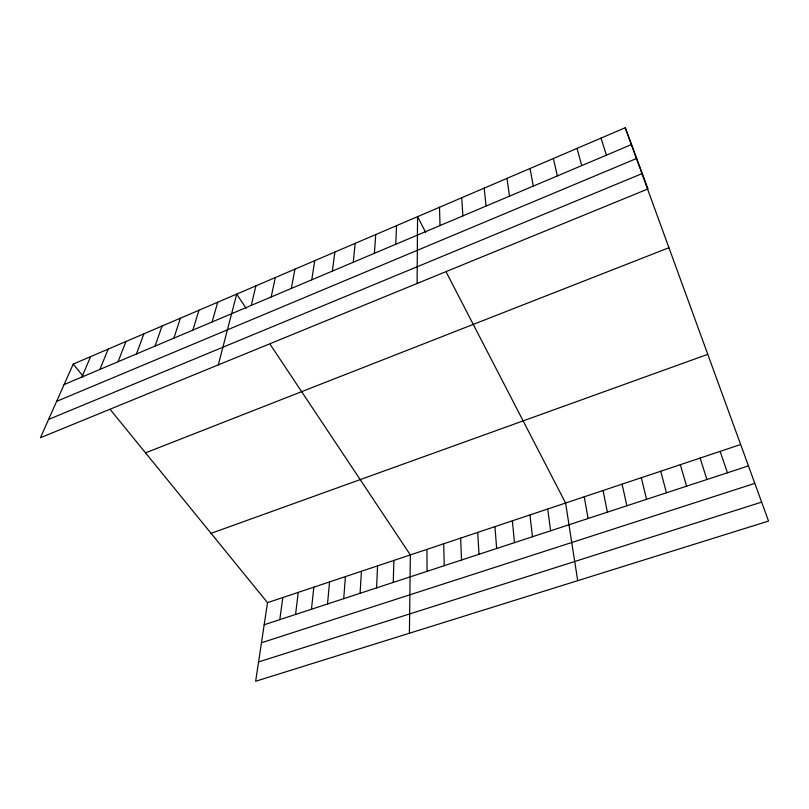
<?xml version="1.0" encoding="UTF-8"?>
<svg xmlns="http://www.w3.org/2000/svg" width="809" height="809" viewBox="0 0 809 809"><rect width="100%" height="100%" fill="white"/><g stroke="black" fill="none" stroke-linecap="round" stroke-linejoin="round"><path stroke-width="1.21" d="M417.11 283.463L417.555 216.66L425.676 232.355M409.415 633.235L410.345 554.923L270.267 344.543M393.255 582.419L393.882 560.415M395.783 244.267L396.521 225.671M376.589 587.88L377.581 565.865M360.086 593.3L361.431 571.265M374.395 253.308L375.72 234.58M343.724 598.67L345.423 576.615M327.524 603.979L329.556 581.914M353.26 262.247L355.161 243.378M311.465 609.248L313.831 587.172M295.558 614.466L298.258 592.38M332.378 271.086L334.845 252.074M279.793 619.643L282.816 597.538M110.54 409.9L267.516 602.654L255.644 681.259L768.55 521.057L640.526 169.779M311.748 279.813L314.762 260.67M291.351 288.439L294.911 269.175M271.197 296.964L275.282 277.578M251.286 305.387L255.877 285.89M218.309 364.879L236.683 294.102L246.118 308.269M212.13 321.952L217.712 302.222M192.886 330.092L198.943 310.262M173.864 338.142L180.397 318.2M155.055 346.09L162.043 326.057M136.458 353.958L143.891 333.834M118.074 361.744L125.941 341.519M99.881 369.43L108.173 349.124M81.901 377.045L90.608 356.648M73.225 364.08L40.45 437.72L648.019 188.912L625.246 127.741L73.225 364.08L83.56 376.772M64.113 384.568L631.505 144.548M56.64 401.355L636.683 158.453M48.601 419.416L642.285 173.52M145.519 452.848L668.841 247.756M211.078 533.353L707.582 354.413M267.516 602.654L740.356 444.626M264.179 624.76L748.224 465.964M261.459 642.761L754.666 483.418M258.556 661.954L761.572 502.136M446.406 272.461L565.592 503.026L577.707 580.67M625.246 127.741L640.101 168.626M720.131 451.382L727.463 472.769M600.986 138.127L606.467 155.146M700.119 458.076L706.914 479.515M680.308 464.69L686.588 486.179M577.039 148.381L581.752 165.602M660.7 471.243L666.474 492.782M641.294 477.735L646.573 499.305M553.386 158.503L557.361 175.917M622.081 484.156L626.874 505.777M603.059 490.507L607.377 512.168M530.037 168.505L533.283 186.1M584.24 496.797L588.082 518.498M506.98 178.374L509.518 196.152M547.683 509.013L550.636 530.785M529.935 514.949L532.464 536.741M484.207 188.123L486.057 206.083M512.37 520.824L514.473 542.647M494.956 526.639L496.645 548.492M461.717 197.75L462.89 215.882M477.714 532.403L478.999 554.286M460.634 538.106L461.524 560.02M439.499 207.266L440.025 225.549M443.716 543.769L444.212 565.703M426.95 549.372L427.061 571.326"/></g></svg>
